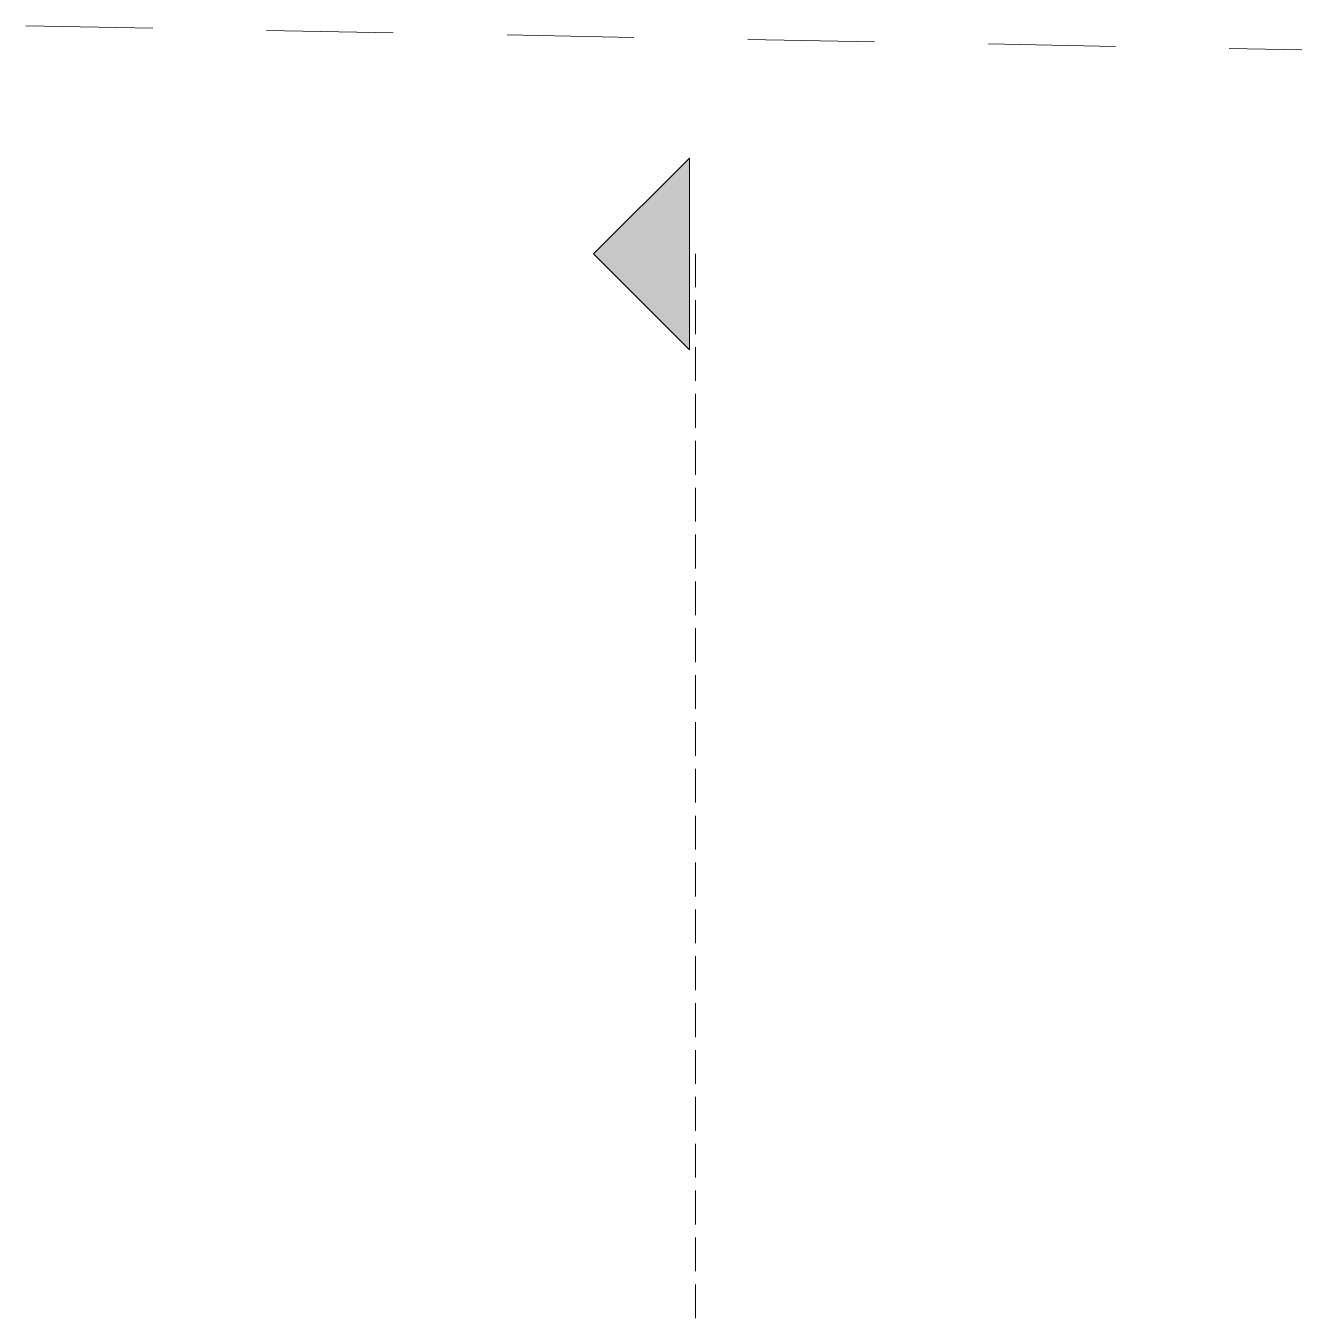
# Model space of a CAD drawing. Header units: millimetres. Extents: x 5493291 to 5652041, y -5155064 to -5098765.
# Drawn here: x 5555614 to 5566205, y -5109924 to -5099135 of the extents above; entities that cross this region are included whole.
import ezdxf

# ---------------------------------------------------------------- set-up
doc = ezdxf.new("R2010")
doc.units = ezdxf.units.MM
doc.header["$MEASUREMENT"] = 0
doc.layers.add('Drawing & Figure', color=7, linetype='Continuous')
doc.layers.add('Drawing & Figure_Pen_No__168', color=7, linetype='Continuous', lineweight=13, true_color=0xfe847a)
doc.layers.add('Drawing & Figure_Pen_No__62', color=7, linetype='Continuous', lineweight=13, true_color=0xaaaaaa)
doc.layers.add('Drawing & Figure_Pen_No__20', color=1, linetype='Continuous', lineweight=0)

msp = doc.modelspace()

# ---------------------------------------------------------------- hatches: boundary and pattern name
at = {"layer": 'Drawing & Figure', "linetype": 'Continuous', "lineweight": 0, "true_color": 0xfd8379}
msp.add_hatch(color=11, dxfattribs=at).paths.add_polyline_path([(5561155, -5101839), (5561155, -5100239), (5560355, -5101039)])

# ---------------------------------------------------------------- linework, layer by layer
at = {"layer": 'Drawing & Figure_Pen_No__168', "color": 11, "linetype": 'Continuous', "lineweight": 13, "true_color": 0xfe847a}
for points in [[(5561205, -5101039), (5561205, -5101317)], [(5561205, -5101426), (5561205, -5101708)], [(5561205, -5101817), (5561205, -5102099)], [(5561205, -5102208), (5561205, -5102490)], [(5561205, -5102599), (5561205, -5102882)], [(5561205, -5102991), (5561205, -5103273)], [(5561205, -5103382), (5561205, -5103664)], [(5561205, -5103773), (5561205, -5104055)], [(5561205, -5104164), (5561205, -5104447)], [(5561205, -5104556), (5561205, -5104838)], [(5561205, -5104947), (5561205, -5105229)], [(5561205, -5105338), (5561205, -5105620)], [(5561205, -5105729), (5561205, -5106012)], [(5561205, -5106121), (5561205, -5106403)], [(5561205, -5106512), (5561205, -5106794)], [(5561205, -5106903), (5561205, -5107185)], [(5561205, -5107294), (5561205, -5107577)], [(5561205, -5107686), (5561205, -5107968)], [(5561205, -5108077), (5561205, -5108359)], [(5561205, -5108468), (5561205, -5108750)], [(5561205, -5108859), (5561205, -5109141)], [(5561205, -5109250), (5561205, -5109533)], [(5561205, -5109642), (5561205, -5109924)]]:
    msp.add_lwpolyline(points, dxfattribs=at)
at = {"layer": 'Drawing & Figure_Pen_No__20', "color": 1, "linetype": 'Continuous', "lineweight": 0}
for points in [[(5561155, -5100239), (5560355, -5101039)], [(5561155, -5101839), (5561155, -5100239)], [(5560355, -5101039), (5561155, -5101839)]]:
    msp.add_lwpolyline(points, dxfattribs=at)
at = {"layer": 'Drawing & Figure_Pen_No__62', "color": 253, "linetype": 'Continuous', "lineweight": 13, "true_color": 0xaaaaaa}
for points in [[(5556673, -5099155), (5555614, -5099135)], [(5558682, -5099193), (5557623, -5099173)], [(5560692, -5099231), (5559633, -5099211)], [(5562702, -5099268), (5561643, -5099248)], [(5564712, -5099306), (5563653, -5099286)], [(5566721, -5099344), (5565662, -5099324)]]:
    msp.add_lwpolyline(points, dxfattribs=at)

doc.saveas('drawing.dxf')
